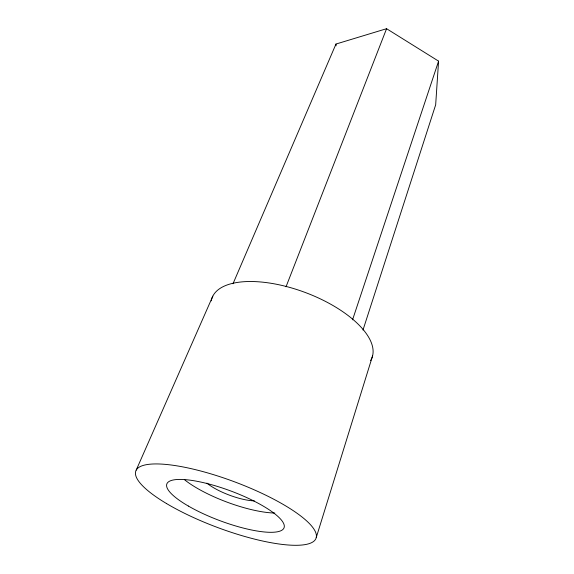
<?xml version="1.0" encoding="UTF-8"?>
<svg xmlns="http://www.w3.org/2000/svg" width="574" height="574" viewBox="0 0 574 574"><rect width="100%" height="100%" fill="white"/><g stroke="black" fill="none" stroke-linecap="round" stroke-linejoin="round"><path stroke-width="0.86" d="M232.994 283.764L335.969 44.054L386.575 28.7L438.579 61.138L435.666 104.82L362.99 330.043M316.252 537.508L372.533 356.038M352.551 319.826L438.579 61.138M286.017 286.806L386.575 28.7M136.21 470.099L212.803 296.177M335.969 44.054L336.077 45.827M254.325 500.865A32.087 8.761 20.5 0 1 206.891 483.107M211.261 300.862A85.383 37.64 20.5 0 1 305.375 292.532A85.383 37.64 20.5 0 1 370.589 360.572M274.795 513.041A61.784 16.897 20.5 0 1 184.735 479.907M166.575 503.585A96.188 24.366 20.5 0 0 314.76 540.356A96.188 24.366 20.5 0 0 196.423 469.905A96.188 24.366 20.5 0 0 166.575 503.585M188.358 506.046A62.566 15.807 20.5 0 0 283.578 528.683A62.566 15.807 20.5 0 0 204.416 482.877A62.566 15.807 20.5 0 0 188.358 506.046"/></g></svg>
